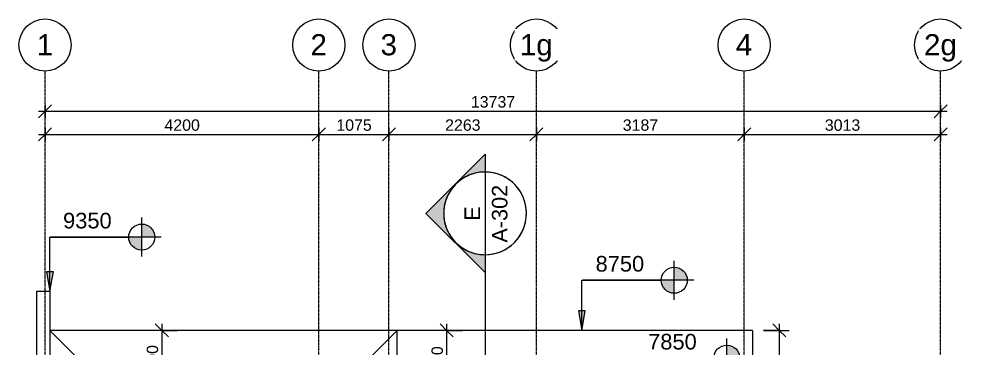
# Model space of a CAD drawing. Header units: millimetres. Extents: x -15568 to 101774, y -1636 to 15232.
# Drawn here: x -7514 to 7060, y 8479 to 13533 of the extents above; entities that cross this region are included whole.
import ezdxf

# ---------------------------------------------------------------- set-up
doc = ezdxf.new("R2010")
doc.units = ezdxf.units.MM
doc.linetypes.add('Grid Line', pattern=[22.225, 12.7, -3.175, 3.175, -3.175])
for name, color, linetype, lineweight in [('A-ANNO-DIMS', 211, 'Continuous', 9), ('A-ANNO-DIMS-100', 211, 'Continuous', 9), ('A-ANNO-NOTE', 131, 'Continuous', 9), ('A-DETL-GENF', 92, 'Continuous', 9), ('A-GENM', 13, 'Continuous', 9), ('A-WALL', 113, 'Continuous', 9), ('G-ANNO-DIMS', 111, 'Continuous', 9), ('S-GRID', 1, 'Continuous', 9), ('S-GRID-IDEN', 1, 'Continuous', 9)]:
    doc.layers.add(name, color=color, linetype=linetype, lineweight=lineweight)
doc.styles.add('Arial', font='arial.ttf', dxfattribs={"height": 238.125})
doc.styles.add('Arial_2', font='arial.ttf', dxfattribs={"height": 325})
doc.styles.add('Arial_4', font='arial.ttf', dxfattribs={"height": 240})
doc.styles.add('Arial_7', font='arial.ttf', dxfattribs={"height": 175})
doc.dimstyles.new('Ele-dim-100_2', dxfattribs={"dimscale": 304.8, "dimtxt": 178.545395, "dimasz": 0.656168, "dimexe": 0.492126, "dimexo": 0.0625, "dimgap": 0.016404, "dimtad": 1, "dimdec": 0, "dimrnd": 5, "dimzin": 0, "dimdsep": 46, "dimtxsty": 'Arial_7', "dimblk1": 'OBLIQUE', "dimblk2": 'OBLIQUE', "dimsah": 1, "dimcen": 0.09, "dimdle": 0.328084, "dimazin": 0, "dimtfac": 1, "dimtdec": 4, "dimtix": 1, "dimtmove": 0, "dimatfit": 3, "dimfxl": 0.787402, "dimfxlon": 1, "dimtvp": 1, "dimtolj": 1, "dimtzin": 0, "dimarcsym": 2})
doc.dimstyles.new('grid-dim', dxfattribs={"dimscale": 304.8, "dimtxt": 178.545395, "dimasz": 0.656168, "dimexe": 0.328084, "dimexo": 0.0625, "dimgap": 0.016404, "dimtad": 1, "dimdec": 0, "dimzin": 0, "dimdsep": 46, "dimtxsty": 'Arial_7', "dimblk1": 'OBLIQUE', "dimblk2": 'OBLIQUE', "dimsah": 1, "dimcen": 0.09, "dimdle": 0.328084, "dimazin": 0, "dimtfac": 1, "dimtdec": 4, "dimtix": 1, "dimtmove": 0, "dimatfit": 3, "dimfxl": 0.328084, "dimfxlon": 1, "dimtvp": 1, "dimtolj": 1, "dimtzin": 0, "dimarcsym": 2})

# ---------------------------------------------------------------- blocks, each defined once
blk = doc.blocks.new('Generic Models 1 - Generic Models 1-685400-Elevation-1')
at = {"layer": 'A-GENM'}
for p, q in [((-1714, 8750), (-7039, 8750)), ((-7039, 8750), (-6039, 7750)), ((-1714, 8750), (-2714, 7750)), ((-1714, 100), (-1714, 8750)), ((-2714, 7750), (-6039, 7750)), ((-6039, 7750), (-6039, 100)), ((-2714, 7750), (-2714, 100))]:
    blk.add_line(p, q, dxfattribs=at)
blk = doc.blocks.new('Fake_Section_Marker_17383 _1_ - Fake_Section_Marker_17383 _1_-1671950-Elevation-1')
at = {"layer": 'A-DETL-GENF'}
blk.add_line((-364, 9640), (-364, -450), dxfattribs=at)
blk = doc.blocks.new('Grid - 100-grid-312781-Elevation-1')
at = {"layer": 'S-GRID-IDEN'}
blk.add_circle((-7114, 13133), 400, dxfattribs=at)
blk = doc.blocks.new('Spot Elevations - Standard-23738-Elevation-1')
at = {"layer": 'G-ANNO-DIMS'}
h = blk.add_hatch(color=256, dxfattribs=at)
edge = h.paths.add_edge_path()
edge.add_line((2538, 9520), (2738, 9520))
edge.add_arc((2538, 9520), 200, 0, 90)
edge.add_line((2538, 9720), (2538, 9520))
h = blk.add_hatch(color=256, dxfattribs=at)
edge = h.paths.add_edge_path()
edge.add_line((2538, 9520), (2338, 9520))
edge.add_arc((2538, 9520), 200, 180, 270)
edge.add_line((2538, 9320), (2538, 9520))
for p, q in [((2538, 9220), (2538, 9820)), ((2838, 9520), (1138, 9520))]:
    blk.add_line(p, q, dxfattribs=at)
blk.add_circle((2538, 9520), 200, dxfattribs=at)
blk = doc.blocks.new('DIMBLOCK6-Elevation-1')
at = {"layer": 'A-ANNO-DIMS-100', "transparency": 16777216}
for p, q in [((-5083, 8750), (-5473, 8750)), ((-5323, 8750), (-5423, 8850)), ((-5323, 8850), (-5323, 7750)), ((-5323, 8750), (-5223, 8650)), ((-5323, 8750), (-5083, 8750)), ((-5083, 7750), (-5473, 7750)), ((-5323, 7750), (-5423, 7850)), ((-5323, 7750), (-5223, 7650)), ((-5323, 7750), (-5083, 7750))]:
    blk.add_line(p, q, dxfattribs=at)
at = {"layer": 'A-ANNO-DIMS-100', "color": 0, "transparency": 16777216, "insert": (-5555, 7981), "char_height": 175, "width": 646.06, "attachment_point": 1, "rotation": 90, "line_spacing_factor": 0.941778, "style": 'Arial_7'}
blk.add_mtext('1000', dxfattribs=at)
blk = doc.blocks.new('_Oblique')
at = {"color": 0, "linetype": 'ByBlock', "lineweight": -2}
blk.add_line((-0.5, -0.5), (0.5, 0.5), dxfattribs=at)
blk = doc.blocks.new('DIMBLOCK11-Elevation-1')
at = {"layer": 'A-ANNO-DIMS-100', "transparency": 16777216}
for p, q in [((-714, 8750), (-1104, 8750)), ((-954, 8750), (-1054, 8850)), ((-954, 8850), (-954, 7850)), ((-954, 8750), (-854, 8650)), ((-954, 8750), (-714, 8750)), ((-954, 7850), (-1054, 7950)), ((-714, 7850), (-1104, 7850)), ((-954, 7850), (-854, 7750)), ((-954, 7850), (-714, 7850))]:
    blk.add_line(p, q, dxfattribs=at)
at = {"layer": 'A-ANNO-DIMS-100', "color": 0, "transparency": 16777216, "insert": (-1186, 8098), "char_height": 175, "width": 484.54, "attachment_point": 1, "rotation": 90, "line_spacing_factor": 0.941778, "style": 'Arial_7'}
blk.add_mtext('900', dxfattribs=at)
blk = doc.blocks.new('DIMBLOCK16-Elevation-1')
at = {"layer": 'A-ANNO-DIMS-100', "transparency": 16777216}
for p, q in [((3909, 8750), (4299, 8750)), ((4149, 8750), (3909, 8750)), ((4149, 8750), (4049, 8850)), ((4149, 8850), (4149, 7050)), ((4149, 8750), (4249, 8650)), ((4149, 7050), (4049, 7150)), ((3909, 7050), (4299, 7050)), ((4149, 7050), (3909, 7050)), ((4149, 7050), (4249, 6950))]:
    blk.add_line(p, q, dxfattribs=at)
at = {"layer": 'A-ANNO-DIMS-100', "color": 0, "transparency": 16777216, "insert": (3916, 7631), "char_height": 175, "width": 646.06, "attachment_point": 1, "rotation": 90, "line_spacing_factor": 0.941778, "style": 'Arial_7'}
blk.add_mtext('1700', dxfattribs=at)
blk = doc.blocks.new('DIMBLOCK22-Elevation-1')
at = {"layer": 'A-ANNO-DIMS-100', "transparency": 16777216}
for p, q in [((-7114, 11759), (-7014, 11859)), ((-7114, 11859), (-7114, 11659)), ((-7114, 11759), (-7114, 11859)), ((-2914, 11759), (-2814, 11859)), ((-2914, 11859), (-2914, 11659)), ((-2914, 11759), (-2914, 11859)), ((-7214, 11759), (-2914, 11759)), ((-7114, 11759), (-7214, 11659)), ((-2914, 11759), (-3014, 11659))]:
    blk.add_line(p, q, dxfattribs=at)
at = {"layer": 'A-ANNO-DIMS-100', "color": 0, "transparency": 16777216, "insert": (-5283, 11991), "char_height": 175, "width": 646.06, "attachment_point": 1, "line_spacing_factor": 0.941778, "style": 'Arial_7'}
blk.add_mtext('4200', dxfattribs=at)
blk = doc.blocks.new('DIMBLOCK23-Elevation-1')
at = {"layer": 'A-ANNO-DIMS-100', "transparency": 16777216}
for p, q in [((-2914, 11759), (-2814, 11859)), ((-2914, 11859), (-2914, 11659)), ((-2914, 11759), (-2914, 11859)), ((-1839, 11759), (-1739, 11859)), ((-1839, 11859), (-1839, 11659)), ((-1839, 11759), (-1839, 11859)), ((-2914, 11759), (-3014, 11659)), ((-2914, 11759), (-1839, 11759)), ((-1839, 11759), (-1939, 11659))]:
    blk.add_line(p, q, dxfattribs=at)
at = {"layer": 'A-ANNO-DIMS-100', "color": 0, "transparency": 16777216, "insert": (-2646, 11991), "char_height": 175, "width": 646.06, "attachment_point": 1, "line_spacing_factor": 0.941778, "style": 'Arial_7'}
blk.add_mtext('1075', dxfattribs=at)
blk = doc.blocks.new('DIMBLOCK24-Elevation-1')
at = {"layer": 'A-ANNO-DIMS-100', "transparency": 16777216}
for p, q in [((-1839, 11759), (-1739, 11859)), ((-1839, 11859), (-1839, 11659)), ((-1839, 11759), (-1839, 11859)), ((424, 11759), (524, 11859)), ((424, 11859), (424, 11659)), ((424, 11759), (424, 11859)), ((-1839, 11759), (-1939, 11659)), ((-1839, 11759), (424, 11759)), ((424, 11759), (324, 11659))]:
    blk.add_line(p, q, dxfattribs=at)
at = {"layer": 'A-ANNO-DIMS-100', "color": 0, "transparency": 16777216, "insert": (-977, 11991), "char_height": 175, "width": 646.06, "attachment_point": 1, "line_spacing_factor": 0.941778, "style": 'Arial_7'}
blk.add_mtext('2263', dxfattribs=at)
blk = doc.blocks.new('DIMBLOCK25-Elevation-1')
at = {"layer": 'A-ANNO-DIMS-100', "transparency": 16777216}
for p, q in [((424, 11759), (524, 11859)), ((424, 11859), (424, 11659)), ((424, 11759), (424, 11859)), ((3611, 11759), (3711, 11859)), ((3611, 11859), (3611, 11659)), ((3611, 11759), (3611, 11859)), ((424, 11759), (324, 11659)), ((424, 11759), (3611, 11759)), ((3611, 11759), (3511, 11659))]:
    blk.add_line(p, q, dxfattribs=at)
at = {"layer": 'A-ANNO-DIMS-100', "color": 0, "transparency": 16777216, "insert": (1748, 11991), "char_height": 175, "width": 646.06, "attachment_point": 1, "line_spacing_factor": 0.941778, "style": 'Arial_7'}
blk.add_mtext('3187', dxfattribs=at)
blk = doc.blocks.new('DIMBLOCK26-Elevation-1')
at = {"layer": 'A-ANNO-DIMS-100', "transparency": 16777216}
for p, q in [((3611, 11759), (3711, 11859)), ((3611, 11859), (3611, 11659)), ((3611, 11759), (3611, 11859)), ((6624, 11759), (6724, 11859)), ((6624, 11859), (6624, 11659)), ((6624, 11759), (6624, 11859)), ((3611, 11759), (3511, 11659)), ((3611, 11759), (6724, 11759)), ((6624, 11759), (6524, 11659))]:
    blk.add_line(p, q, dxfattribs=at)
at = {"layer": 'A-ANNO-DIMS-100', "color": 0, "transparency": 16777216, "insert": (4848, 11991), "char_height": 175, "width": 646.06, "attachment_point": 1, "line_spacing_factor": 0.941778, "style": 'Arial_7'}
blk.add_mtext('3013', dxfattribs=at)
blk = doc.blocks.new('DIMBLOCK27-Elevation-1')
at = {"layer": 'A-ANNO-DIMS-100', "transparency": 16777216}
for p, q in [((-7214, 12115), (6724, 12115)), ((-7114, 12115), (-7214, 12015)), ((-7114, 12115), (-7014, 12215)), ((-7114, 12215), (-7114, 12015)), ((-7114, 12115), (-7114, 12215)), ((6624, 12115), (6524, 12015)), ((6624, 12115), (6724, 12215)), ((6624, 12215), (6624, 12015)), ((6624, 12115), (6624, 12215))]:
    blk.add_line(p, q, dxfattribs=at)
at = {"layer": 'A-ANNO-DIMS-100', "color": 0, "transparency": 16777216, "insert": (-582, 12348), "char_height": 175, "width": 807.57, "attachment_point": 1, "line_spacing_factor": 0.941778, "style": 'Arial_7'}
blk.add_mtext('13737', dxfattribs=at)

msp = doc.modelspace()

# ---------------------------------------------------------------- hatches: boundary and pattern name
at = {"layer": 'A-ANNO-NOTE'}
msp.add_hatch(color=256, dxfattribs=at).paths.add_polyline_path([(-363.9, 9639.9), (-363.9, 9912.8), (-397.1, 9913.7), (-430.2, 9916.3), (-463.2, 9920.6), (-495.9, 9926.7), (-528.2, 9934.5), (-560.1, 9943.9), (-591.4, 9955), (-622.1, 9967.7), (-652.1, 9982), (-681.4, 9997.9), (-709.7, 10015.3), (-737.1, 10034.1), (-763.5, 10054.3), (-788.8, 10075.9), (-812.9, 10098.8), (-835.7, 10122.9), (-857.3, 10148.2), (-877.6, 10174.6), (-896.4, 10202), (-913.8, 10230.3), (-929.6, 10259.5), (-944, 10289.5), (-956.7, 10320.3), (-967.8, 10351.6), (-977.2, 10383.5), (-985, 10415.8), (-991, 10448.5), (-995.4, 10481.4), (-998, 10514.6), (-998.9, 10547.8), (-998, 10581.1), (-995.4, 10614.2), (-991, 10647.2), (-985, 10679.8), (-977.2, 10712.2), (-967.8, 10744.1), (-956.7, 10775.4), (-944, 10806.1), (-929.1, 10837.2), (-913.8, 10865.3), (-896.4, 10893.7), (-877.6, 10921.1), (-857.3, 10947.4), (-835.7, 10972.7), (-812.9, 10996.8), (-788.8, 11019.7), (-763.5, 11041.3), (-737.1, 11061.6), (-709.7, 11080.4), (-681.4, 11097.8), (-652.1, 11113.6), (-622.1, 11127.9), (-591.4, 11140.6), (-560.1, 11151.7), (-528.2, 11161.2), (-495.9, 11168.9), (-463.2, 11175), (-430.2, 11179.3), (-397.1, 11182), (-363.9, 11182.8), (-363.9, 11455.8), (-1271.8, 10547.8), (-929.1, 10205.1)])
at = {"layer": 'G-ANNO-DIMS'}
for points in [[(-7038.9, 9350), (-6986, 9650), (-7091.8, 9650)], [(1119.9, 8750), (1172.8, 9050), (1067, 9050)]]:
    msp.add_hatch(color=256, dxfattribs=at).paths.add_polyline_path(points)

# ---------------------------------------------------------------- linework, layer by layer
at = {"layer": 'A-ANNO-NOTE'}
for p, q in [((-1271.8, 10547.8), (-363.9, 11455.8)), ((-363.9, 11455.8), (-363.9, 11182.8)), ((-363.9, 11182.8), (-363.9, 9913)), ((-363.9, 9639.9), (-1271.8, 10547.8)), ((-363.9, 9912.8), (-363.9, 9639.9))]:
    msp.add_line(p, q, dxfattribs=at)
for centre, start, end in [((-363.9, 10547.8), 90, 270), ((-363.9, 10548), 118.63753, 127.69114), ((-363.9, 10547.8), 114.36737, 124.00241), ((-363.9, 10548), 109.20045, 118.18059), ((-363.9, 10547.8), 104.6373, 114.28819), ((-363.9, 10548), 99.75839, 108.67233), ((-363.9, 10547.8), 94.91119, 104.5454), ((-363.9, 10548), 90.26113, 99.22029), ((-363.9, 10547.8), 270, 94.82532), ((-363.9, 10548), 270, 90), ((-363.9, 10548), 137.57066, 146.67692), ((-363.9, 10547.8), 133.8231, 143.45981), ((-363.9, 10548), 128.13127, 137.15584), ((-363.9, 10547.8), 124.09964, 133.75133), ((-363.9, 10548), 156.45487, 165.67505), ((-363.9, 10547.8), 153.27839, 162.91761), ((-363.9, 10548), 147.01336, 156.20002), ((-363.9, 10547.8), 143.56171, 153.21471), ((-363.9, 10548), 165.90201, 175.20511), ((-363.9, 10547.8), 163.02349, 172.59886), ((-363.9, 10547.8), 172.73322, 182.37579), ((-363.9, 10548), 175.30988, 184.72644), ((-363.9, 10547.8), 182.48499, 192.14222), ((-363.9, 10548), 184.74977, 194.20535), ((-363.9, 10547.8), 192.18758, 201.83434), ((-363.9, 10548), 194.21579, 270), ((-363.9, 10547.8), 201.94619, 211.60632), ((-363.9, 10547.8), 211.64145, 221.29325), ((-363.9, 10547.8), 221.40709, 231.07066), ((-363.9, 10547.8), 231.09482, 240.75251), ((-363.9, 10547.8), 240.86767, 250.49855), ((-363.9, 10547.8), 250.54054, 260.21212), ((-363.9, 10547.8), 260.32794, 270)]:
    msp.add_arc(centre, 635, start, end, dxfattribs=at)
at = {"layer": 'A-WALL'}
for p, q in [((-7238.9, 2400), (-7238.9, 9350)), ((-7238.9, 9350), (-7038.9, 9350)), ((-7038.9, 9350), (-7038.9, 2400)), ((3736.1, 8750), (-1713.9, 8750)), ((3736.1, 8750), (3736.1, 7050))]:
    msp.add_line(p, q, dxfattribs=at)
at = {"layer": 'G-ANNO-DIMS'}
for p, q in [((-7038.9, 10183.3), (-5830.7, 10183.3)), ((-7038.9, 9350), (-7038.9, 10183.3)), ((-6986, 9650), (-7091.8, 9650)), ((-7091.8, 9650), (-7038.9, 9350)), ((-7038.9, 9350), (-6986, 9650)), ((1119.9, 9520.2), (2338.1, 9520.2)), ((1119.9, 8750), (1119.9, 9520.2)), ((1172.8, 9050), (1067, 9050)), ((1067, 9050), (1119.9, 8750)), ((1119.9, 8750), (1172.8, 9050))]:
    msp.add_line(p, q, dxfattribs=at)
at = {"layer": 'S-GRID', "linetype": 'Grid Line'}
for p, q in [((-7113.9, -304.8), (-7113.9, 12733)), ((-2913.9, -304.8), (-2913.9, 12733)), ((-1838.9, -304.8), (-1838.9, 12733)), ((423.6, -304.8), (423.6, 12733)), ((3611.1, -304.8), (3611.1, 12733)), ((6623.6, -304.8), (6623.6, 12733))]:
    msp.add_line(p, q, dxfattribs=at)

# ---------------------------------------------------------------- block references
at = {"layer": 'A-DETL-GENF'}
msp.add_blockref('Fake_Section_Marker_17383 _1_ - Fake_Section_Marker_17383 _1_-1671950-Elevation-1', (0, 0), dxfattribs=at)
at = {"layer": 'A-GENM'}
msp.add_blockref('Generic Models 1 - Generic Models 1-685400-Elevation-1', (0, 0), dxfattribs=at)
at = {"layer": 'G-ANNO-DIMS'}
for p in [(-8168.8, 663.1), (0, 0), (806.2, -1196.6)]:
    msp.add_blockref('Spot Elevations - Standard-23738-Elevation-1', p, dxfattribs=at)
at = {"layer": 'S-GRID-IDEN'}
for p in [(0, 0), (4200, 0), (5275, 0), (7537.5, 0), (10725, 0), (13737.5, 0)]:
    msp.add_blockref('Grid - 100-grid-312781-Elevation-1', p, dxfattribs=at)

# ---------------------------------------------------------------- texts
at = {"layer": 'A-ANNO-NOTE', "attachment_point": 1, "rotation": 90, "style": 'Arial'}
for s, insert, char_height, width in [('A-302', (-259.6, 10098), 238.12, 1082.278), ('E', (-680, 10432), 238.1, 272.574)]:
    msp.add_mtext(s, dxfattribs=dict(at, insert=insert, char_height=char_height, width=width))
at = {"layer": 'G-ANNO-DIMS', "char_height": 240, "width": 893.244, "attachment_point": 1, "line_spacing_factor": 0.941778, "style": 'Arial_4'}
for s, insert in [('9350', (-6837.9, 10556.2)), ('8750', (1330.9, 9893.1)), ('7850', (2137.1, 8696.5))]:
    msp.add_mtext(s, dxfattribs=dict(at, insert=insert))

# ---------------------------------------------------------------- dimensions: what is measured, and where the dimension line sits
at = {"layer": 'A-ANNO-DIMS'}
for base, p1, p2, override, picture, middle in [((6623.6471, 12115.4856), (-7113.8528, 12215.4856), (6623.6471, 12215.4856), {"dimpost": '<>', "dimfxl": 13737.499873}, 'DIMBLOCK27-Elevation-1', (-245.1028, 12209.8956)), ((-2913.9, 11759.2), (-7113.9, 11859.2), (-2913.9, 11859.2), {"dimpost": '<>', "dimfxl": 4199.999873}, 'DIMBLOCK22-Elevation-1', (-5013.9, 11853.6)), ((-1838.9, 11759.2), (-2913.9, 11859.2), (-1838.9, 11859.2), {"dimpost": '<>', "dimfxl": 1075.000234}, 'DIMBLOCK23-Elevation-1', (-2376.4, 11853.6)), ((423.6491, 11759.2175), (-1838.8527, 11859.2175), (423.6491, 11859.2175), {"dimpost": '<>', "dimfxl": 2262.501734}, 'DIMBLOCK24-Elevation-1', (-707.6018, 11853.6275)), ((3611.1471, 11759.2175), (423.6491, 11859.2175), (3611.1471, 11859.2175), {"dimpost": '<>', "dimfxl": 3187.498032}, 'DIMBLOCK25-Elevation-1', (2017.3981, 11853.6275)), ((6623.6471064, 11759.217497), (3611.1471064, 11859.217497), (6623.6471064, 11859.217497), {"dimpost": '<>', "dimfxl": 3012.5}, 'DIMBLOCK26-Elevation-1', (5117.3971064, 11853.6274566))]:
    dim = msp.add_linear_dim(base=base, p1=p1, p2=p2, dimstyle='grid-dim', override=override, dxfattribs=at)
    dim.commit()
    dim.dimension.update_dxf_attribs({"geometry": picture, "text_midpoint": middle})
for base, p1, p2, override, picture, middle in [((-5323, 7750), (-5083, 8750), (-5083, 7750), {"dimpost": '<>', "dimfxl": 1000}, 'DIMBLOCK6-Elevation-1', (-5417.4, 8250)), ((-954.3, 7850), (-714.3, 8750), (-714.3, 7850), {"dimpost": '<>', "dimfxl": 900}, 'DIMBLOCK11-Elevation-1', (-1048.6, 8300)), ((4148.5, 7050), (3908.5, 8750), (3908.5, 7050), {"dimpost": '<>', "dimfxl": 1700}, 'DIMBLOCK16-Elevation-1', (4054.2, 7900))]:
    dim = msp.add_linear_dim(base=base, p1=p1, p2=p2, angle=90, dimstyle='Ele-dim-100_2', override=override, dxfattribs=at)
    dim.commit()
    dim.dimension.update_dxf_attribs({"geometry": picture, "text_midpoint": middle})

# ---------------------------------------------------------------- next in the draw order: texts
at = {"layer": 'S-GRID-IDEN', "char_height": 325, "attachment_point": 1, "style": 'Arial_2', "bg_fill": 3, "box_fill_scale": 1.25, "bg_fill_color": 256, "bg_fill_true_color": 13158600, "bg_fill_transparency": 0}
for s, insert, width in [('1', (-7243, 13299.9), 304.641), ('2', (-3043, 13299.9), 304.641), ('3', (-1968, 13299.9), 304.641), ('1g', (169, 13299.9), 609.282), ('4', (3482, 13299.9), 304.641), ('2g', (6369, 13299.9), 609.282)]:
    msp.add_mtext(s, dxfattribs=dict(at, insert=insert, width=width))

doc.saveas('drawing.dxf')
